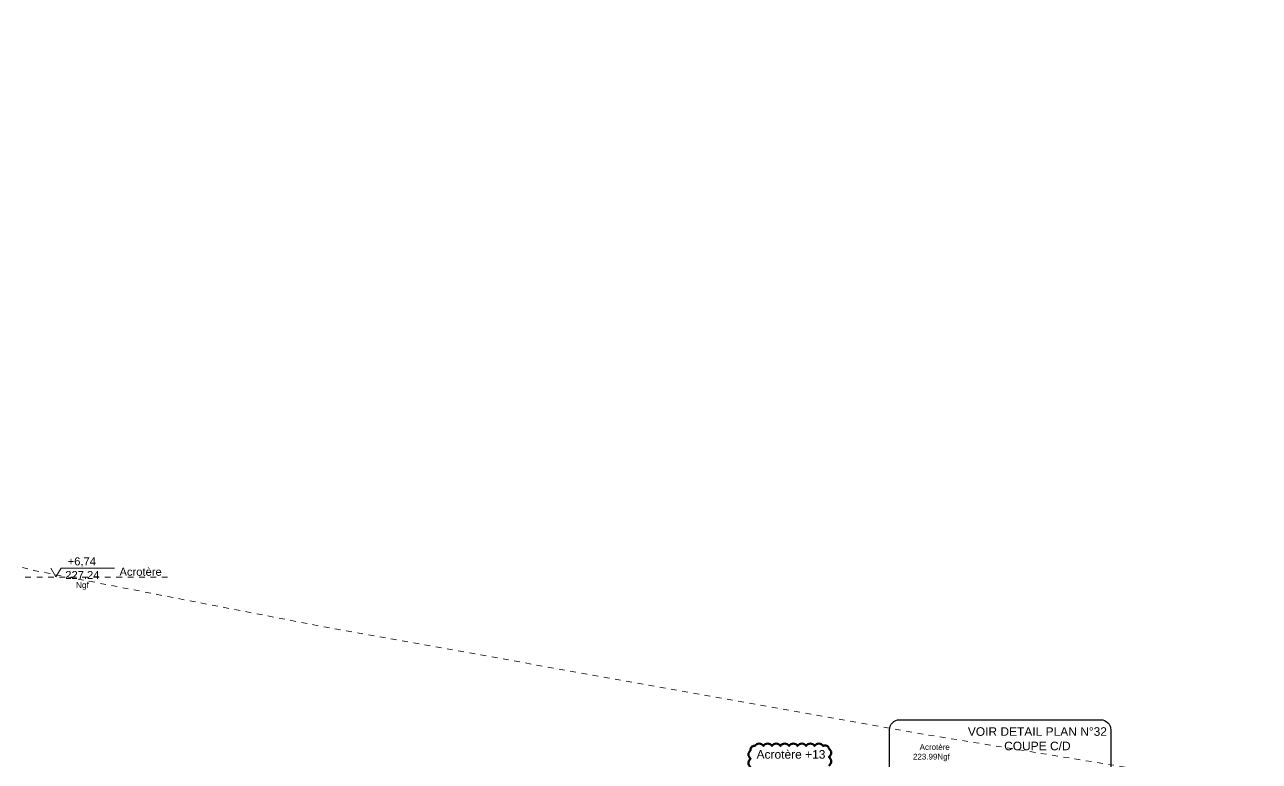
# Model space of a CAD drawing. Header units: metres. Extents: x 1838950 to 1842843, y 5171318 to 5174224.
# Drawn here: x 1840980.73 to 1841002.43, y 5171445.1 to 5171458.06 of the extents above; entities that cross this region are included whole.
import ezdxf

# ---------------------------------------------------------------- set-up
doc = ezdxf.new("R2010")
doc.units = ezdxf.units.M
doc.header["$LTSCALE"] = 0.0254
doc.linetypes.add('VW-01', pattern=[0.41656, 0.20828, -0.20828])
for name, color, linetype, lineweight in [('00 CHAZAL INVISIBLE ARCHI', 7, 'Continuous', 5), ('B Général', 7, 'Continuous', 5), ('C ANNOTATIONS-modifications', 7, 'Continuous', 5), ('C ANNOTATIONS-niveaux', 7, 'Continuous', 5), ('C ANNOTATIONS-textes-légendes', 7, 'Continuous', 5)]:
    doc.layers.add(name, color=color, linetype=linetype, lineweight=lineweight)
doc.styles.add('Arial', font='arial.ttf')

# ---------------------------------------------------------------- blocks, each defined once
blk = doc.blocks.new('Alti BAT A ACCROTERE R+2-4')
at = {"layer": 'B Général', "color": 7, "linetype": 'Continuous', "lineweight": 13, "flags": 128}
blk.add_lwpolyline([(0.566, 0.065), (-0.371, 0.065), (-0.461, -0.09), (-0.551, 0.065)], dxfattribs=at)
at = {"layer": 'C ANNOTATIONS-niveaux', "color": 7, "attachment_point": 2, "rotation": 360, "line_spacing_factor": 0.901009, "style": 'Arial'}
for s, insert, char_height in [('+6,74', (-0.007, 0.256), 0.1407), ('227.24', (0.003, 0.015), 0.1407), ('Ngf', (0.003, -0.178), 0.1055)]:
    blk.add_mtext(s, dxfattribs=dict(at, insert=insert, char_height=char_height))
blk = doc.blocks.new('Groupe-2044-1')
at = {"layer": 'B Général', "color": 1, "linetype": 'VW-01', "lineweight": 18, "flags": 128}
blk.add_lwpolyline([(1840936.506, 5171458.061), (1840940.712, 5171457.882), (1840941.292, 5171457.882), (1840947.373, 5171455.692), (1840961.61, 5171452.192), (1840964.563, 5171451.932), (1840975.735, 5171449.272), (1840978.648, 5171449.072), (1840980.892, 5171448.462), (1840986.032, 5171447.462), (1840996.402, 5171445.602), (1841002.653, 5171444.582), (1841006.713, 5171443.202), (1841010.824, 5171443.142), (1841012.851, 5171442.869), (1841013.35, 5171442.869)], dxfattribs=at)

msp = doc.modelspace()

# ---------------------------------------------------------------- linework, layer by layer
at = {"layer": 'B Général', "color": 7, "linetype": 'VW-01', "lineweight": 5}
msp.add_line((1840980.7417, 5171448.3465), (1840983.3029, 5171448.3465), dxfattribs=at)
at = {"layer": 'B Général', "color": 7, "linetype": 'Continuous', "lineweight": 25, "flags": 128}
msp.add_lwpolyline([(1840995.9309, 5171445.658, -0.4142136), (1840996.1088, 5171445.8359), (1840999.643, 5171445.8359, -0.4142136), (1840999.8209, 5171445.658), (1840999.8209, 5171443.7459, -0.4142136), (1840999.643, 5171443.568), (1840996.1088, 5171443.568, -0.4142136), (1840995.9309, 5171443.7459)], format="xyb", close=True, dxfattribs=at)
at = {"layer": 'C ANNOTATIONS-modifications', "color": 230, "lineweight": 50, "true_color": 0xff007f, "flags": 128}
msp.add_lwpolyline([(1840994.8669, 5171445.0285, 0.5205671), (1840994.8669, 5171445.1785, 0.5205671), (1840994.8669, 5171445.3285, 0.5205674), (1840994.7648, 5171445.3765, 0.5205673), (1840994.6148, 5171445.3765, 0.5205673), (1840994.4648, 5171445.3765, 0.5205673), (1840994.3148, 5171445.3765, 0.5205673), (1840994.1648, 5171445.3765, 0.5205673), (1840994.0148, 5171445.3765, 0.5205673), (1840993.8648, 5171445.3765, 0.5205673), (1840993.7148, 5171445.3765, 0.5205673), (1840993.5648, 5171445.3765, 0.5205671), (1840993.4909, 5171445.3004, 0.5205671), (1840993.4909, 5171445.1504, 0.5205671), (1840993.4909, 5171445.0004, 0.5205671)], format="xyb", dxfattribs=at)

# ---------------------------------------------------------------- block references
at = {"layer": '00 CHAZAL INVISIBLE ARCHI', "color": 7}
msp.add_blockref('Groupe-2044-1', (0, 0), dxfattribs=at)
at = {"layer": 'B Général', "color": 7}
msp.add_blockref('Alti BAT A ACCROTERE R+2-4', (1840981.7421, 5171448.437), dxfattribs=at)

# ---------------------------------------------------------------- texts
at = {"layer": 'B Général', "color": 7, "insert": (1840982.3973, 5171448.5092), "char_height": 0.14067, "attachment_point": 1, "line_spacing_factor": 0.901009, "style": 'Arial'}
msp.add_mtext('Acrotère', dxfattribs=at)
at = {"layer": 'B Général', "color": 7, "insert": (1840998.5302, 5171445.7041), "char_height": 0.150552, "attachment_point": 2, "rotation": 0.00514, "line_spacing_factor": 1.011915, "style": 'Arial'}
msp.add_mtext('VOIR DETAIL PLAN N°32\\PCOUPE C/D', dxfattribs=at)
at = {"layer": 'C ANNOTATIONS-modifications', "color": 230, "true_color": 0xff007f, "insert": (1840993.5947, 5171445.3023), "char_height": 0.150552, "width": 1.168392, "attachment_point": 1, "line_spacing_factor": 1.011915, "style": 'Arial'}
msp.add_mtext('Acrotère +13', dxfattribs=at)
at = {"layer": 'C ANNOTATIONS-textes-légendes', "insert": (1840996.9909, 5171445.1064), "char_height": 0.10037, "attachment_point": 9, "line_spacing_factor": 1.011915, "style": 'Arial'}
msp.add_mtext('Acrotère\\P223.99Ngf', dxfattribs=at)

doc.saveas('drawing.dxf')
